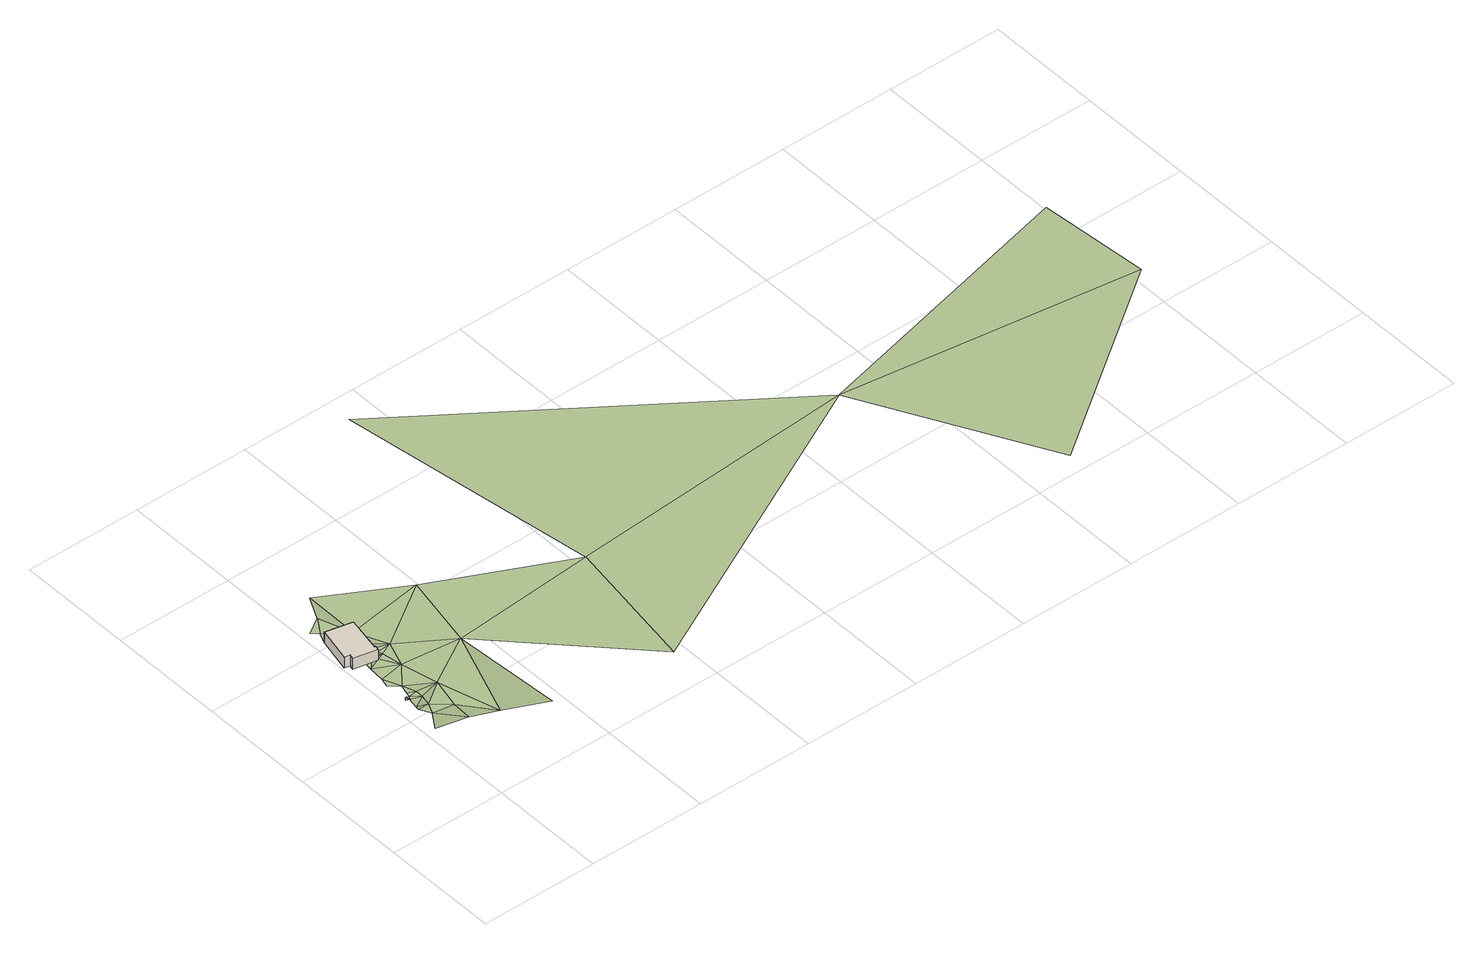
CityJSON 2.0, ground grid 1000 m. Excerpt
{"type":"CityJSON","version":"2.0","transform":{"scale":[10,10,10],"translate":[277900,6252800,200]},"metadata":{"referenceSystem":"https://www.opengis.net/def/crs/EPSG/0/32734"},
"CityObjects":{
"building1":{"type":"Building","attributes":{"address":"Sussex Studios 23 Sussex Street Woodstock Cape Town","building":"industrial","building:levels":3,"building_height":9.7,"roof_height":17.71,"ground_height":8.01,"plus_code":"4FRW3CCW+VQX"},"geometry":[{"type":"Solid","lod":"1","boundaries":[[[[0,1,2,3]],[[1,4,5,2]],[[4,6,7,5]],[[6,8,9,7]],[[8,10,11,9]],[[10,12,13,11]],[[12,14,15,13]],[[14,0,3,15]],[[3,2,5,7,9,11,13,15]],[[14,12,10,8,6,4,1,0]]]]}]},
"terrain1":{"type":"TINRelief","geometry":[{"type":"CompositeSurface","lod":"1","boundaries":[[[16,17,18]],[[19,20,21]],[[19,16,20]],[[22,23,24]],[[24,25,22]],[[24,21,26]],[[25,24,27]],[[20,26,21]],[[20,16,28]],[[27,24,26]],[[18,28,16]],[[29,27,30]],[[31,32,33]],[[27,26,30]],[[33,29,30]],[[26,20,34]],[[34,20,28]],[[18,35,28]],[[26,34,30]],[[34,33,30]],[[33,36,31]],[[37,38,39]],[[37,31,36]],[[40,38,37]],[[35,34,28]],[[33,34,36]],[[36,40,37]],[[41,42,43]],[[44,40,45]],[[42,44,45]],[[40,36,45]],[[42,46,43]],[[43,46,47]],[[14,48,0]],[[49,48,50]],[[46,42,45]],[[51,47,46]],[[36,52,45]],[[51,46,52]],[[46,45,52]],[[14,50,48]],[[52,53,51]],[[53,52,14]],[[54,34,35]],[[54,36,34]],[[50,14,55]],[[54,52,36]],[[56,54,35]],[[52,57,14]],[[55,14,57]],[[57,52,54]],[[58,57,54]],[[59,58,54]],[[60,58,59]],[[58,60,61]],[[62,63,60]],[[60,63,64]]]}]}
},
"vertices":[
[8,204,1],[1,174,1],[1,174,11],[8,204,11],[6,173,1],[6,173,11],[5,169,1],[5,169,11],[25,165,1],[25,165,11],[26,169,1],[26,169,11],[25,169,1],[25,169,11],[31,199,1],[31,199,11],
[16,95,3],[6,80,4],[32,74,4],[11,104,3],[20,104,3],[12,108,2],[12,120,2],[11,118,2],[14,117,2],[14,121,2],[23,114,2],[16,120,2],[34,92,3],[17,124,2],[23,121,2],[13,146,2],[11,139,2],[19,132,2],[40,118,3],[54,65,4],[34,150,2],[14,160,2],[20,166,2],[15,167,2],[25,165,2],[25,169,2],[26,169,2],[25,171,2],[25,167,2],[31,167,2],[30,171,2],[26,173,2],[12,213,1],[7,218,1],[21,227,1],[27,177,2],[42,172,2],[28,185,1],[84,144,2],[32,248,0],[87,47,6],[98,209,1],[207,152,4],[186,31,7],[457,169,4],[176,375,2],[536,9,9],[706,132,6],[701,230,2]
]}
